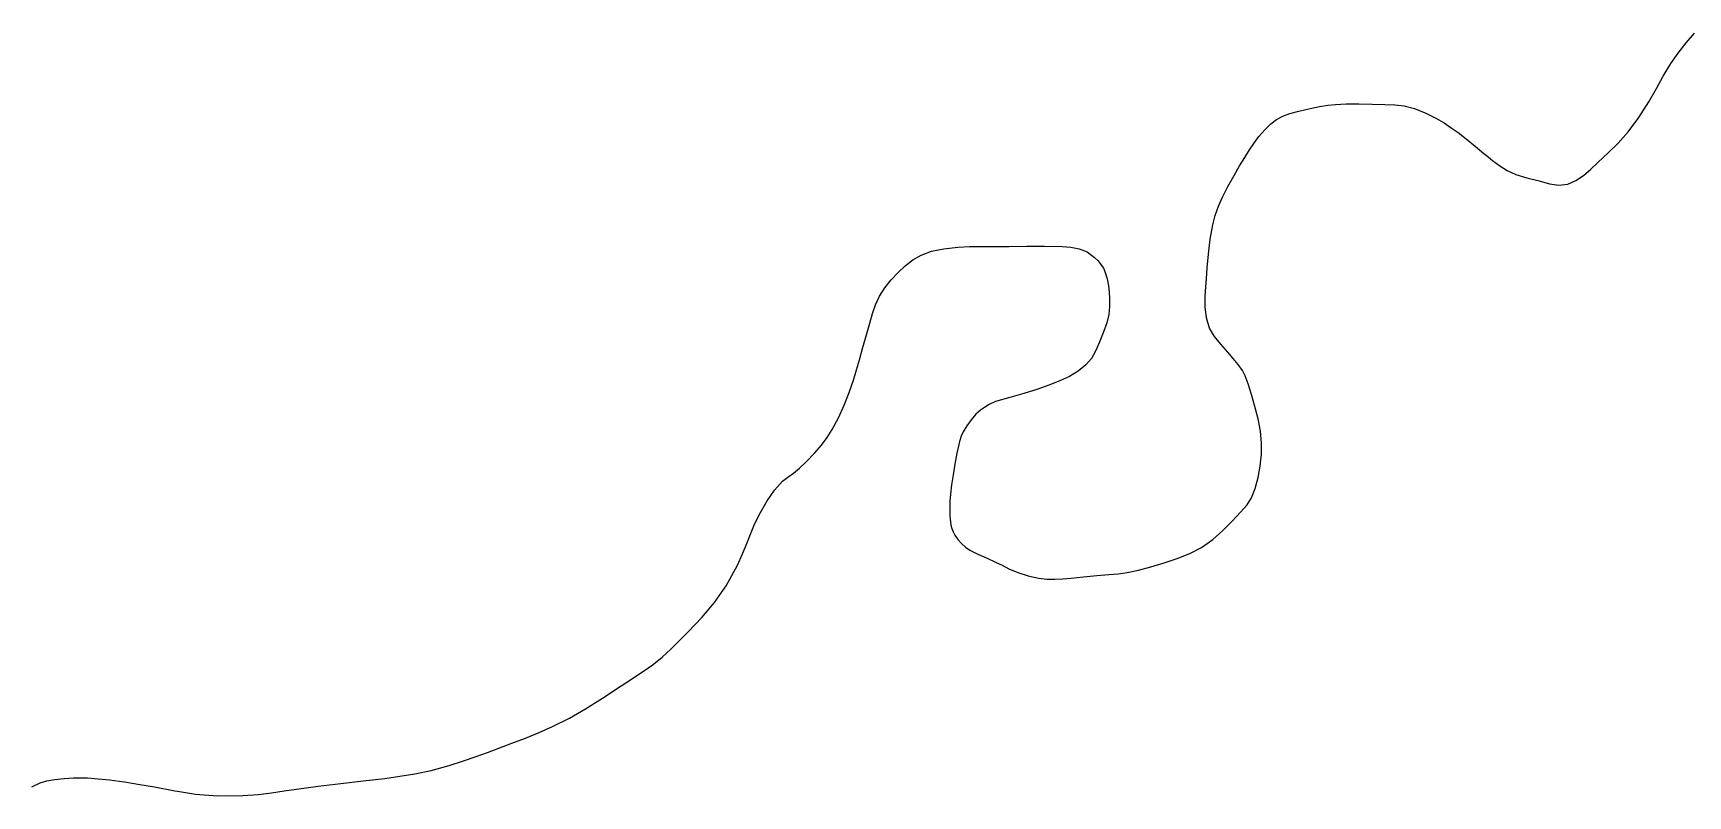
# Model space of a CAD drawing. Header units: inches. Extents: x 11258954 to 11313122, y 3645444 to 3695200.
# Drawn here: x 11272497 to 11273111, y 3690893 to 3691176 of the extents above; entities that cross this region are included whole.
import ezdxf

# ---------------------------------------------------------------- set-up
doc = ezdxf.new("R2010")
doc.units = ezdxf.units.IN
doc.header["$MEASUREMENT"] = 0
for name, color, linetype in [('SchoolBoardDistrict', 253, 'Continuous'), ('SchoolZone_Elementary', 251, 'Continuous'), ('SchoolZone_High', 63, 'Continuous'), ('SchoolZone_Middle', 154, 'Continuous')]:
    doc.layers.add(name, color=color, linetype=linetype)

msp = doc.modelspace()

# ---------------------------------------------------------------- linework, layer by layer
at = {"layer": 'SchoolBoardDistrict'}
msp.add_lwpolyline([(11272496.6875, 3690896.4375), (11272499.719, 3690898), (11272502.1875, 3690898.6875), (11272505.0625, 3690899.25), (11272508.6565, 3690899.625), (11272512.094, 3690899.8125), (11272514.844, 3690899.875), (11272517.3125, 3690899.8125), (11272519.844, 3690899.625), (11272525.4065, 3690899.0625), (11272531.0625, 3690898.3125), (11272536.719, 3690897.375), (11272542.1875, 3690896.4375), (11272549.75, 3690895), (11272550.699, 3690894.851), (11272557.3125, 3690893.8125), (11272565.5, 3690893.125), (11272574.9065, 3690893.25), (11272580.6565, 3690893.6875), (11272585.625, 3690894.3125), (11272590.219, 3690894.9375), (11272594.844, 3690895.625), (11272602.9065, 3690896.6875), (11272611.2815, 3690897.6875), (11272619.594, 3690898.6875), (11272627.5625, 3690899.625), (11272633.1565, 3690900.375), (11272638.75, 3690901.25), (11272644.75, 3690902.5625), (11272651.5, 3690904.4375), (11272656.844, 3690906.125), (11272661.5, 3690907.75), (11272665.75, 3690909.25), (11272669.875, 3690910.8125), (11272674.6875, 3690912.625), (11272679.7815, 3690914.5625), (11272684.875, 3690916.625), (11272689.8125, 3690918.8125), (11272696.094, 3690921.9375), (11272702.094, 3690925.4375), (11272708.344, 3690929.375), (11272715.344, 3690933.9375), (11272718.7815, 3690936.1875), (11272721.875, 3690938.1875), (11272724.6875, 3690940.0625), (11272727.3125, 3690941.9375), (11272730.5, 3690944.5625), (11272733.719, 3690947.5), (11272736.969, 3690950.6875), (11272740.094, 3690953.875), (11272745.219, 3690959.25), (11272749.9375, 3690964.75), (11272754.2815, 3690971), (11272758.4375, 3690978.625), (11272760.344, 3690982.875), (11272761.875, 3690986.625), (11272763.2815, 3690990.1875), (11272764.8125, 3690993.8125), (11272766.9375, 3690998.1875), (11272769.4065, 3691002.5), (11272772.1565, 3691006.5), (11272775.1875, 3691009.75), (11272777.125, 3691011.3125), (11272779.219, 3691012.8125), (11272781.469, 3691014.625), (11272783.969, 3691016.9375), (11272787.125, 3691020.3125), (11272789.625, 3691023.1875), (11272791.6875, 3691025.9375), (11272793.5625, 3691028.9375), (11272795.9065, 3691033.3125), (11272798.0315, 3691038), (11272799.9375, 3691042.6875), (11272801.5315, 3691047.25), (11272802.6565, 3691051), (11272803.6565, 3691054.8125), (11272804.8125, 3691059), (11272806.3125, 3691064), (11272807.5625, 3691068.3125), (11272808.5315, 3691071.9375), (11272809.625, 3691075.1875), (11272811.125, 3691078.375), (11272813.125, 3691081.4375), (11272815.469, 3691084.375), (11272818.0315, 3691087.125), (11272820.6875, 3691089.5625), (11272823.5315, 3691091.8125), (11272826.6565, 3691093.5625), (11272830.4065, 3691095), (11272835.0625, 3691095.9375), (11272840.25, 3691096.5625), (11272844.5315, 3691096.8125), (11272848.4375, 3691096.8125), (11272852.594, 3691096.75), (11272859.219, 3691096.75), (11272865.8125, 3691096.875), (11272872.375, 3691096.875), (11272878.9375, 3691096.75), (11272882.094, 3691096.5), (11272885.1565, 3691095.9375), (11272888.125, 3691094.8125), (11272890.9065, 3691092.75), (11272892.219, 3691091.4375), (11272893.3125, 3691090.125), (11272894.1875, 3691088.75), (11272894.9065, 3691087.1875), (11272895.6565, 3691084.75), (11272896.125, 3691082.25), (11272896.375, 3691079.875), (11272896.378, 3691079.82), (11272896.497, 3691077.6175), (11272896.5, 3691077.5625), (11272896.5, 3691077.5075), (11272896.5, 3691074.6175), (11272896.5, 3691074.5625), (11272896.1875, 3691071.625), (11272895.4375, 3691068.4375), (11272894.094, 3691064.8125), (11272892.594, 3691061.125), (11272891.3125, 3691058), (11272889.844, 3691055.3125), (11272887.719, 3691052.875), (11272884.7815, 3691050.5625), (11272881.6565, 3691048.625), (11272878.344, 3691047.0625), (11272874.969, 3691045.6875), (11272869.875, 3691043.875), (11272864.6875, 3691042.25), (11272859.469, 3691040.75), (11272854.219, 3691039.3125), (11272851.875, 3691038.1875), (11272850.094, 3691037.0625), (11272848.625, 3691036.0625), (11272846.9375, 3691034.625), (11272845.1875, 3691032.5), (11272843.5315, 3691030.25), (11272842.219, 3691028.125), (11272841.4375, 3691026.4375), (11272840.8125, 3691024.4375), (11272840.2815, 3691022.3125), (11272839.844, 3691020.125), (11272839.094, 3691016.0625), (11272838.4375, 3691012.125), (11272837.875, 3691008.4375), (11272837.4375, 3691004.9375), (11272837.433, 3691004.883), (11272837.2545, 3691002.5545), (11272837.25, 3691002.5), (11272837.249, 3691002.445), (11272837.1885, 3690999.805), (11272837.1875, 3690999.75), (11272837.1885, 3690999.695), (11272837.249, 3690997.055), (11272837.25, 3690997), (11272837.2545, 3690996.945), (11272837.433, 3690994.6175), (11272837.4375, 3690994.5625), (11272837.625, 3690993.4375), (11272837.969, 3690992.25), (11272838.4375, 3690991), (11272839.0315, 3690989.8125), (11272840.1875, 3690988.125), (11272841.5315, 3690986.625), (11272843.0315, 3690985.3125), (11272844.625, 3690984.25), (11272847.6565, 3690982.6875), (11272851.0315, 3690981.1875), (11272854.1875, 3690979.8125), (11272856.594, 3690978.625), (11272859.125, 3690977.3125), (11272862.469, 3690975.9375), (11272866.2815, 3690974.75), (11272870.1565, 3690973.875), (11272873.25, 3690973.5), (11272876.219, 3690973.5), (11272879.1565, 3690973.625), (11272882.125, 3690973.875), (11272886.844, 3690974.3125), (11272891.719, 3690974.8125), (11272896.1875, 3690975.1875), (11272899.6875, 3690975.4375), (11272903, 3690975.875), (11272907.1875, 3690976.8125), (11272911.7815, 3690978.0625), (11272916.4375, 3690979.4375), (11272921.5315, 3690981.125), (11272926.219, 3690983), (11272930.594, 3690985.25), (11272934.8125, 3690988.1875), (11272938.5, 3690991.4375), (11272942, 3690994.9375), (11272945.094, 3690998.25), (11272947.5625, 3691001), (11272949.1875, 3691003.5625), (11272950.5625, 3691007.125), (11272951.625, 3691011.1875), (11272952.375, 3691015.3125), (11272952.844, 3691019.8125), (11272952.8445, 3691019.8675), (11272952.875, 3691023.945), (11272952.875, 3691024), (11272952.4375, 3691028.3125), (11272951.5625, 3691032.875), (11272950.4065, 3691037.5), (11272949.1565, 3691041.875), (11272947.9065, 3691045.8125), (11272946.7815, 3691048.875), (11272945.7815, 3691050.75), (11272944.25, 3691053), (11272942.4065, 3691055.3125), (11272940.4065, 3691057.625), (11272937.75, 3691060.5625), (11272935.4375, 3691063.4375), (11272933.594, 3691066.5625), (11272932.4065, 3691070.375), (11272931.969, 3691074.4375), (11272931.969, 3691074.4925), (11272931.969, 3691078.32), (11272931.969, 3691078.375), (11272931.9725, 3691078.43), (11272932.1845, 3691081.8825), (11272932.1875, 3691081.9375), (11272932.192, 3691081.992), (11272932.402, 3691084.6955), (11272932.4065, 3691084.75), (11272932.4095, 3691084.805), (11272932.653, 3691088.7575), (11272932.6565, 3691088.8125), (11272933.1565, 3691093.9375), (11272933.875, 3691099.5), (11272934.8125, 3691104.75), (11272935.719, 3691108.3125), (11272936.844, 3691111.6875), (11272938.375, 3691115.125), (11272940.4065, 3691119.0625), (11272942.6565, 3691123.125), (11272944.719, 3691126.625), (11272946.625, 3691129.75), (11272948.375, 3691132.625), (11272949.969, 3691135), (11272951.9065, 3691137.5625), (11272954.094, 3691140.0625), (11272956.344, 3691142.25), (11272958.4375, 3691143.875), (11272960.719, 3691145.125), (11272963.4065, 3691146.125), (11272966.719, 3691147), (11272970.875, 3691147.9375), (11272974.4065, 3691148.625), (11272977.5, 3691149.125), (11272980.2815, 3691149.4375), (11272984.3125, 3691149.6875), (11272989, 3691149.6875), (11272993.9065, 3691149.5625), (11272998.6565, 3691149.4375), (11273002.3125, 3691149.3125), (11273005.844, 3691148.875), (11273009.5625, 3691147.9375), (11273013.8125, 3691146.1875), (11273017.5315, 3691144.3125), (11273020.625, 3691142.5625), (11273023.2815, 3691140.8125), (11273025.7815, 3691139.0625), (11273028.844, 3691136.6875), (11273032.094, 3691134), (11273035.375, 3691131.3125), (11273036.1855, 3691130.6525), (11273036.219, 3691130.625), (11273038.5625, 3691128.6875), (11273041.219, 3691126.6875), (11273044, 3691124.9375), (11273047.25, 3691123.4375), (11273051.3125, 3691122.25), (11273055.8125, 3691121.0625), (11273059.6565, 3691120), (11273063.1565, 3691119.5), (11273066.469, 3691119.875), (11273069.4375, 3691121.1875), (11273072.3125, 3691123.125), (11273075.0625, 3691125.5), (11273077.6565, 3691127.875), (11273081.5315, 3691131.5), (11273085.1875, 3691135.0625), (11273088.844, 3691139.25), (11273092.8125, 3691144.625), (11273096.5315, 3691150.375), (11273099.375, 3691155.3125), (11273101.9065, 3691159.875), (11273104.7815, 3691164.5625), (11273107.5, 3691168.5), (11273110.469, 3691172.3125), (11273113.5625, 3691175.875)], dxfattribs=at)
at = {"layer": 'SchoolZone_Elementary'}
msp.add_polyline3d([(11272496.6875, 3690896.4375, 0), (11272499.719, 3690898, 0), (11272502.1875, 3690898.6875, 0), (11272505.0625, 3690899.25, 0), (11272508.6565, 3690899.625, 0), (11272512.094, 3690899.8125, 0), (11272514.844, 3690899.875, 0), (11272517.3125, 3690899.8125, 0), (11272519.844, 3690899.625, 0), (11272525.4065, 3690899.0625, 0), (11272531.0625, 3690898.3125, 0), (11272536.719, 3690897.375, 0), (11272542.1875, 3690896.4375, 0), (11272549.75, 3690895, 0), (11272550.699, 3690894.851, 0), (11272557.3125, 3690893.8125, 0), (11272565.5, 3690893.125, 0), (11272574.9065, 3690893.25, 0), (11272580.6565, 3690893.6875, 0), (11272585.625, 3690894.3125, 0), (11272590.219, 3690894.9375, 0), (11272594.844, 3690895.625, 0), (11272602.9065, 3690896.6875, 0), (11272611.2815, 3690897.6875, 0), (11272619.594, 3690898.6875, 0), (11272627.5625, 3690899.625, 0), (11272633.1565, 3690900.375, 0), (11272638.75, 3690901.25, 0), (11272644.75, 3690902.5625, 0), (11272651.5, 3690904.4375, 0), (11272656.844, 3690906.125, 0), (11272661.5, 3690907.75, 0), (11272665.75, 3690909.25, 0), (11272669.875, 3690910.8125, 0), (11272674.6875, 3690912.625, 0), (11272679.7815, 3690914.5625, 0), (11272684.875, 3690916.625, 0), (11272689.8125, 3690918.8125, 0), (11272696.094, 3690921.9375, 0), (11272702.094, 3690925.4375, 0), (11272708.344, 3690929.375, 0), (11272715.344, 3690933.9375, 0), (11272718.7815, 3690936.1875, 0), (11272721.875, 3690938.1875, 0), (11272724.6875, 3690940.0625, 0), (11272727.3125, 3690941.9375, 0), (11272730.5, 3690944.5625, 0), (11272733.719, 3690947.5, 0), (11272736.969, 3690950.6875, 0), (11272740.094, 3690953.875, 0), (11272745.219, 3690959.25, 0), (11272749.9375, 3690964.75, 0), (11272754.2815, 3690971, 0), (11272758.4375, 3690978.625, 0), (11272760.344, 3690982.875, 0), (11272761.875, 3690986.625, 0), (11272763.2815, 3690990.1875, 0), (11272764.8125, 3690993.8125, 0), (11272766.9375, 3690998.1875, 0), (11272769.4065, 3691002.5, 0), (11272772.1565, 3691006.5, 0), (11272775.1875, 3691009.75, 0), (11272777.125, 3691011.3125, 0), (11272779.219, 3691012.8125, 0), (11272781.469, 3691014.625, 0), (11272783.969, 3691016.9375, 0), (11272787.125, 3691020.3125, 0), (11272789.625, 3691023.1875, 0), (11272791.6875, 3691025.9375, 0), (11272793.5625, 3691028.9375, 0), (11272795.9065, 3691033.3125, 0), (11272798.0315, 3691038, 0), (11272799.9375, 3691042.6875, 0), (11272801.5315, 3691047.25, 0), (11272802.6565, 3691051, 0), (11272803.6565, 3691054.8125, 0), (11272804.8125, 3691059, 0), (11272806.3125, 3691064, 0), (11272807.5625, 3691068.3125, 0), (11272808.5315, 3691071.9375, 0), (11272809.625, 3691075.1875, 0), (11272811.125, 3691078.375, 0), (11272813.125, 3691081.4375, 0), (11272815.469, 3691084.375, 0), (11272818.0315, 3691087.125, 0), (11272820.6875, 3691089.5625, 0), (11272823.5315, 3691091.8125, 0), (11272826.6565, 3691093.5625, 0), (11272830.4065, 3691095, 0), (11272835.0625, 3691095.9375, 0), (11272840.25, 3691096.5625, 0), (11272844.5315, 3691096.8125, 0), (11272848.4375, 3691096.8125, 0), (11272852.594, 3691096.75, 0), (11272859.219, 3691096.75, 0), (11272865.8125, 3691096.875, 0), (11272872.375, 3691096.875, 0), (11272878.9375, 3691096.75, 0), (11272882.094, 3691096.5, 0), (11272885.1565, 3691095.9375, 0), (11272888.125, 3691094.8125, 0), (11272890.9065, 3691092.75, 0), (11272892.219, 3691091.4375, 0), (11272893.3125, 3691090.125, 0), (11272894.1875, 3691088.75, 0), (11272894.9065, 3691087.1875, 0), (11272895.6565, 3691084.75, 0), (11272896.125, 3691082.25, 0), (11272896.375, 3691079.875, 0), (11272896.5, 3691077.5625, 0), (11272896.5, 3691074.5625, 0), (11272896.1875, 3691071.625, 0), (11272895.4375, 3691068.4375, 0), (11272894.094, 3691064.8125, 0), (11272892.594, 3691061.125, 0), (11272891.3125, 3691058, 0), (11272889.844, 3691055.3125, 0), (11272887.719, 3691052.875, 0), (11272884.7815, 3691050.5625, 0), (11272881.6565, 3691048.625, 0), (11272878.344, 3691047.0625, 0), (11272874.969, 3691045.6875, 0), (11272869.875, 3691043.875, 0), (11272864.6875, 3691042.25, 0), (11272859.469, 3691040.75, 0), (11272854.219, 3691039.3125, 0), (11272851.875, 3691038.1875, 0), (11272850.094, 3691037.0625, 0), (11272848.625, 3691036.0625, 0), (11272846.9375, 3691034.625, 0), (11272845.1875, 3691032.5, 0), (11272843.5315, 3691030.25, 0), (11272842.219, 3691028.125, 0), (11272841.4375, 3691026.4375, 0), (11272840.8125, 3691024.4375, 0), (11272840.2815, 3691022.3125, 0), (11272839.844, 3691020.125, 0), (11272839.094, 3691016.0625, 0), (11272838.4375, 3691012.125, 0), (11272837.875, 3691008.4375, 0), (11272837.4375, 3691004.9375, 0), (11272837.25, 3691002.5, 0), (11272837.1875, 3690999.75, 0), (11272837.25, 3690997, 0), (11272837.4375, 3690994.5625, 0), (11272837.625, 3690993.4375, 0), (11272837.969, 3690992.25, 0), (11272838.4375, 3690991, 0), (11272839.0315, 3690989.8125, 0), (11272840.1875, 3690988.125, 0), (11272841.5315, 3690986.625, 0), (11272843.0315, 3690985.3125, 0), (11272844.625, 3690984.25, 0), (11272847.6565, 3690982.6875, 0), (11272851.0315, 3690981.1875, 0), (11272854.1875, 3690979.8125, 0), (11272856.594, 3690978.625, 0), (11272859.125, 3690977.3125, 0), (11272862.469, 3690975.9375, 0), (11272866.2815, 3690974.75, 0), (11272870.1565, 3690973.875, 0), (11272873.25, 3690973.5, 0), (11272876.219, 3690973.5, 0), (11272879.1565, 3690973.625, 0), (11272882.125, 3690973.875, 0), (11272886.844, 3690974.3125, 0), (11272891.719, 3690974.8125, 0), (11272896.1875, 3690975.1875, 0), (11272899.6875, 3690975.4375, 0), (11272903, 3690975.875, 0), (11272907.1875, 3690976.8125, 0), (11272911.7815, 3690978.0625, 0), (11272916.4375, 3690979.4375, 0), (11272921.5315, 3690981.125, 0), (11272926.219, 3690983, 0), (11272930.594, 3690985.25, 0), (11272934.8125, 3690988.1875, 0), (11272938.5, 3690991.4375, 0), (11272942, 3690994.9375, 0), (11272945.094, 3690998.25, 0), (11272947.5625, 3691001, 0), (11272949.1875, 3691003.5625, 0), (11272950.5625, 3691007.125, 0), (11272951.625, 3691011.1875, 0), (11272952.375, 3691015.3125, 0), (11272952.844, 3691019.8125, 0), (11272952.875, 3691024, 0), (11272952.4375, 3691028.3125, 0), (11272951.5625, 3691032.875, 0), (11272950.4065, 3691037.5, 0), (11272949.1565, 3691041.875, 0), (11272947.9065, 3691045.8125, 0), (11272946.7815, 3691048.875, 0), (11272945.7815, 3691050.75, 0), (11272944.25, 3691053, 0), (11272942.4065, 3691055.3125, 0), (11272940.4065, 3691057.625, 0), (11272937.75, 3691060.5625, 0), (11272935.4375, 3691063.4375, 0), (11272933.594, 3691066.5625, 0), (11272932.4065, 3691070.375, 0), (11272931.969, 3691074.4375, 0), (11272931.969, 3691078.375, 0), (11272932.1875, 3691081.9375, 0), (11272932.4065, 3691084.75, 0), (11272932.6565, 3691088.8125, 0), (11272933.1565, 3691093.9375, 0), (11272933.875, 3691099.5, 0), (11272934.8125, 3691104.75, 0), (11272935.719, 3691108.3125, 0), (11272936.844, 3691111.6875, 0), (11272938.375, 3691115.125, 0), (11272940.4065, 3691119.0625, 0), (11272942.6565, 3691123.125, 0), (11272944.719, 3691126.625, 0), (11272946.625, 3691129.75, 0), (11272948.375, 3691132.625, 0), (11272949.969, 3691135, 0), (11272951.9065, 3691137.5625, 0), (11272954.094, 3691140.0625, 0), (11272956.344, 3691142.25, 0), (11272958.4375, 3691143.875, 0), (11272960.719, 3691145.125, 0), (11272963.4065, 3691146.125, 0), (11272966.719, 3691147, 0), (11272970.875, 3691147.9375, 0), (11272974.4065, 3691148.625, 0), (11272977.5, 3691149.125, 0), (11272980.2815, 3691149.4375, 0), (11272984.3125, 3691149.6875, 0), (11272989, 3691149.6875, 0), (11272993.9065, 3691149.5625, 0), (11272998.6565, 3691149.4375, 0), (11273002.3125, 3691149.3125, 0), (11273005.844, 3691148.875, 0), (11273009.5625, 3691147.9375, 0), (11273013.8125, 3691146.1875, 0), (11273017.5315, 3691144.3125, 0), (11273020.625, 3691142.5625, 0), (11273023.2815, 3691140.8125, 0), (11273025.7815, 3691139.0625, 0), (11273028.844, 3691136.6875, 0), (11273032.094, 3691134, 0), (11273035.375, 3691131.3125, 0), (11273036.219, 3691130.625, 0), (11273038.5625, 3691128.6875, 0), (11273041.219, 3691126.6875, 0), (11273044, 3691124.9375, 0), (11273047.25, 3691123.4375, 0), (11273051.3125, 3691122.25, 0), (11273055.8125, 3691121.0625, 0), (11273059.6565, 3691120, 0), (11273063.1565, 3691119.5, 0), (11273066.469, 3691119.875, 0), (11273069.4375, 3691121.1875, 0), (11273072.3125, 3691123.125, 0), (11273075.0625, 3691125.5, 0), (11273077.6565, 3691127.875, 0), (11273081.5315, 3691131.5, 0), (11273085.1875, 3691135.0625, 0), (11273088.844, 3691139.25, 0), (11273092.8125, 3691144.625, 0), (11273096.5315, 3691150.375, 0), (11273099.375, 3691155.3125, 0), (11273101.9065, 3691159.875, 0), (11273104.7815, 3691164.5625, 0), (11273107.5, 3691168.5, 0), (11273110.469, 3691172.3125, 0), (11273113.5625, 3691175.875, 0)], dxfattribs=at)
at = {"layer": 'SchoolZone_High'}
msp.add_polyline3d([(11272496.6875, 3690896.4375, 0), (11272499.719, 3690898, 0), (11272502.1875, 3690898.6875, 0), (11272505.0625, 3690899.25, 0), (11272508.6565, 3690899.625, 0), (11272512.094, 3690899.8125, 0), (11272514.844, 3690899.875, 0), (11272517.3125, 3690899.8125, 0), (11272519.844, 3690899.625, 0), (11272525.4065, 3690899.0625, 0), (11272531.0625, 3690898.3125, 0), (11272536.719, 3690897.375, 0), (11272542.1875, 3690896.4375, 0), (11272549.75, 3690895, 0), (11272550.699, 3690894.851, 0), (11272557.3125, 3690893.8125, 0), (11272565.5, 3690893.125, 0), (11272574.9065, 3690893.25, 0), (11272580.6565, 3690893.6875, 0), (11272585.625, 3690894.3125, 0), (11272590.219, 3690894.9375, 0), (11272594.844, 3690895.625, 0), (11272602.9065, 3690896.6875, 0), (11272611.2815, 3690897.6875, 0), (11272619.594, 3690898.6875, 0), (11272627.5625, 3690899.625, 0), (11272633.1565, 3690900.375, 0), (11272638.75, 3690901.25, 0), (11272644.75, 3690902.5625, 0), (11272651.5, 3690904.4375, 0), (11272656.844, 3690906.125, 0), (11272661.5, 3690907.75, 0), (11272665.75, 3690909.25, 0), (11272669.875, 3690910.8125, 0), (11272674.6875, 3690912.625, 0), (11272679.7815, 3690914.5625, 0), (11272684.875, 3690916.625, 0), (11272689.8125, 3690918.8125, 0), (11272696.094, 3690921.9375, 0), (11272702.094, 3690925.4375, 0), (11272708.344, 3690929.375, 0), (11272715.344, 3690933.9375, 0), (11272718.7815, 3690936.1875, 0), (11272721.875, 3690938.1875, 0), (11272724.6875, 3690940.0625, 0), (11272727.3125, 3690941.9375, 0), (11272730.5, 3690944.5625, 0), (11272733.719, 3690947.5, 0), (11272736.969, 3690950.6875, 0), (11272740.094, 3690953.875, 0), (11272745.219, 3690959.25, 0), (11272749.9375, 3690964.75, 0), (11272754.2815, 3690971, 0), (11272758.4375, 3690978.625, 0), (11272760.344, 3690982.875, 0), (11272761.875, 3690986.625, 0), (11272763.2815, 3690990.1875, 0), (11272764.8125, 3690993.8125, 0), (11272766.9375, 3690998.1875, 0), (11272769.4065, 3691002.5, 0), (11272772.1565, 3691006.5, 0), (11272775.1875, 3691009.75, 0), (11272777.125, 3691011.3125, 0), (11272779.219, 3691012.8125, 0), (11272781.469, 3691014.625, 0), (11272783.969, 3691016.9375, 0), (11272787.125, 3691020.3125, 0), (11272789.625, 3691023.1875, 0), (11272791.6875, 3691025.9375, 0), (11272793.5625, 3691028.9375, 0), (11272795.9065, 3691033.3125, 0), (11272798.0315, 3691038, 0), (11272799.9375, 3691042.6875, 0), (11272801.5315, 3691047.25, 0), (11272802.6565, 3691051, 0), (11272803.6565, 3691054.8125, 0), (11272804.8125, 3691059, 0), (11272806.3125, 3691064, 0), (11272807.5625, 3691068.3125, 0), (11272808.5315, 3691071.9375, 0), (11272809.625, 3691075.1875, 0), (11272811.125, 3691078.375, 0), (11272813.125, 3691081.4375, 0), (11272815.469, 3691084.375, 0), (11272818.0315, 3691087.125, 0), (11272820.6875, 3691089.5625, 0), (11272823.5315, 3691091.8125, 0), (11272826.6565, 3691093.5625, 0), (11272830.4065, 3691095, 0), (11272835.0625, 3691095.9375, 0), (11272840.25, 3691096.5625, 0), (11272844.5315, 3691096.8125, 0), (11272848.4375, 3691096.8125, 0), (11272852.594, 3691096.75, 0), (11272859.219, 3691096.75, 0), (11272865.8125, 3691096.875, 0), (11272872.375, 3691096.875, 0), (11272878.9375, 3691096.75, 0), (11272882.094, 3691096.5, 0), (11272885.1565, 3691095.9375, 0), (11272888.125, 3691094.8125, 0), (11272890.9065, 3691092.75, 0), (11272892.219, 3691091.4375, 0), (11272893.3125, 3691090.125, 0), (11272894.1875, 3691088.75, 0), (11272894.9065, 3691087.1875, 0), (11272895.6565, 3691084.75, 0), (11272896.125, 3691082.25, 0), (11272896.375, 3691079.875, 0), (11272896.5, 3691077.5625, 0), (11272896.5, 3691074.5625, 0), (11272896.1875, 3691071.625, 0), (11272895.4375, 3691068.4375, 0), (11272894.094, 3691064.8125, 0), (11272892.594, 3691061.125, 0), (11272891.3125, 3691058, 0), (11272889.844, 3691055.3125, 0), (11272887.719, 3691052.875, 0), (11272884.7815, 3691050.5625, 0), (11272881.6565, 3691048.625, 0), (11272878.344, 3691047.0625, 0), (11272874.969, 3691045.6875, 0), (11272869.875, 3691043.875, 0), (11272864.6875, 3691042.25, 0), (11272859.469, 3691040.75, 0), (11272854.219, 3691039.3125, 0), (11272851.875, 3691038.1875, 0), (11272850.094, 3691037.0625, 0), (11272848.625, 3691036.0625, 0), (11272846.9375, 3691034.625, 0), (11272845.1875, 3691032.5, 0), (11272843.5315, 3691030.25, 0), (11272842.219, 3691028.125, 0), (11272841.4375, 3691026.4375, 0), (11272840.8125, 3691024.4375, 0), (11272840.2815, 3691022.3125, 0), (11272839.844, 3691020.125, 0), (11272839.094, 3691016.0625, 0), (11272838.4375, 3691012.125, 0), (11272837.875, 3691008.4375, 0), (11272837.4375, 3691004.9375, 0), (11272837.25, 3691002.5, 0), (11272837.1875, 3690999.75, 0), (11272837.25, 3690997, 0), (11272837.4375, 3690994.5625, 0), (11272837.625, 3690993.4375, 0), (11272837.969, 3690992.25, 0), (11272838.4375, 3690991, 0), (11272839.0315, 3690989.8125, 0), (11272840.1875, 3690988.125, 0), (11272841.5315, 3690986.625, 0), (11272843.0315, 3690985.3125, 0), (11272844.625, 3690984.25, 0), (11272847.6565, 3690982.6875, 0), (11272851.0315, 3690981.1875, 0), (11272854.1875, 3690979.8125, 0), (11272856.594, 3690978.625, 0), (11272859.125, 3690977.3125, 0), (11272862.469, 3690975.9375, 0), (11272866.2815, 3690974.75, 0), (11272870.1565, 3690973.875, 0), (11272873.25, 3690973.5, 0), (11272876.219, 3690973.5, 0), (11272879.1565, 3690973.625, 0), (11272882.125, 3690973.875, 0), (11272886.844, 3690974.3125, 0), (11272891.719, 3690974.8125, 0), (11272896.1875, 3690975.1875, 0), (11272899.6875, 3690975.4375, 0), (11272903, 3690975.875, 0), (11272907.1875, 3690976.8125, 0), (11272911.7815, 3690978.0625, 0), (11272916.4375, 3690979.4375, 0), (11272921.5315, 3690981.125, 0), (11272926.219, 3690983, 0), (11272930.594, 3690985.25, 0), (11272934.8125, 3690988.1875, 0), (11272938.5, 3690991.4375, 0), (11272942, 3690994.9375, 0), (11272945.094, 3690998.25, 0), (11272947.5625, 3691001, 0), (11272949.1875, 3691003.5625, 0), (11272950.5625, 3691007.125, 0), (11272951.625, 3691011.1875, 0), (11272952.375, 3691015.3125, 0), (11272952.844, 3691019.8125, 0), (11272952.875, 3691024, 0), (11272952.4375, 3691028.3125, 0), (11272951.5625, 3691032.875, 0), (11272950.4065, 3691037.5, 0), (11272949.1565, 3691041.875, 0), (11272947.9065, 3691045.8125, 0), (11272946.7815, 3691048.875, 0), (11272945.7815, 3691050.75, 0), (11272944.25, 3691053, 0), (11272942.4065, 3691055.3125, 0), (11272940.4065, 3691057.625, 0), (11272937.75, 3691060.5625, 0), (11272935.4375, 3691063.4375, 0), (11272933.594, 3691066.5625, 0), (11272932.4065, 3691070.375, 0), (11272931.969, 3691074.4375, 0), (11272931.969, 3691078.375, 0), (11272932.1875, 3691081.9375, 0), (11272932.4065, 3691084.75, 0), (11272932.6565, 3691088.8125, 0), (11272933.1565, 3691093.9375, 0), (11272933.875, 3691099.5, 0), (11272934.8125, 3691104.75, 0), (11272935.719, 3691108.3125, 0), (11272936.844, 3691111.6875, 0), (11272938.375, 3691115.125, 0), (11272940.4065, 3691119.0625, 0), (11272942.6565, 3691123.125, 0), (11272944.719, 3691126.625, 0), (11272946.625, 3691129.75, 0), (11272948.375, 3691132.625, 0), (11272949.969, 3691135, 0), (11272951.9065, 3691137.5625, 0), (11272954.094, 3691140.0625, 0), (11272956.344, 3691142.25, 0), (11272958.4375, 3691143.875, 0), (11272960.719, 3691145.125, 0), (11272963.4065, 3691146.125, 0), (11272966.719, 3691147, 0), (11272970.875, 3691147.9375, 0), (11272974.4065, 3691148.625, 0), (11272977.5, 3691149.125, 0), (11272980.2815, 3691149.4375, 0), (11272984.3125, 3691149.6875, 0), (11272989, 3691149.6875, 0), (11272993.9065, 3691149.5625, 0), (11272998.6565, 3691149.4375, 0), (11273002.3125, 3691149.3125, 0), (11273005.844, 3691148.875, 0), (11273009.5625, 3691147.9375, 0), (11273013.8125, 3691146.1875, 0), (11273017.5315, 3691144.3125, 0), (11273020.625, 3691142.5625, 0), (11273023.2815, 3691140.8125, 0), (11273025.7815, 3691139.0625, 0), (11273028.844, 3691136.6875, 0), (11273032.094, 3691134, 0), (11273035.375, 3691131.3125, 0), (11273036.219, 3691130.625, 0), (11273038.5625, 3691128.6875, 0), (11273041.219, 3691126.6875, 0), (11273044, 3691124.9375, 0), (11273047.25, 3691123.4375, 0), (11273051.3125, 3691122.25, 0), (11273055.8125, 3691121.0625, 0), (11273059.6565, 3691120, 0), (11273063.1565, 3691119.5, 0), (11273066.469, 3691119.875, 0), (11273069.4375, 3691121.1875, 0), (11273072.3125, 3691123.125, 0), (11273075.0625, 3691125.5, 0), (11273077.6565, 3691127.875, 0), (11273081.5315, 3691131.5, 0), (11273085.1875, 3691135.0625, 0), (11273088.844, 3691139.25, 0), (11273092.8125, 3691144.625, 0), (11273096.5315, 3691150.375, 0), (11273099.375, 3691155.3125, 0), (11273101.9065, 3691159.875, 0), (11273104.7815, 3691164.5625, 0), (11273107.5, 3691168.5, 0), (11273110.469, 3691172.3125, 0), (11273113.5625, 3691175.875, 0)], dxfattribs=at)
at = {"layer": 'SchoolZone_Middle'}
msp.add_polyline3d([(11272496.6875, 3690896.4375, 0), (11272499.719, 3690898, 0), (11272502.1875, 3690898.6875, 0), (11272505.0625, 3690899.25, 0), (11272508.6565, 3690899.625, 0), (11272512.094, 3690899.8125, 0), (11272514.844, 3690899.875, 0), (11272517.3125, 3690899.8125, 0), (11272519.844, 3690899.625, 0), (11272525.4065, 3690899.0625, 0), (11272531.0625, 3690898.3125, 0), (11272536.719, 3690897.375, 0), (11272542.1875, 3690896.4375, 0), (11272549.75, 3690895, 0), (11272550.699, 3690894.851, 0), (11272557.3125, 3690893.8125, 0), (11272565.5, 3690893.125, 0), (11272574.9065, 3690893.25, 0), (11272580.6565, 3690893.6875, 0), (11272585.625, 3690894.3125, 0), (11272590.219, 3690894.9375, 0), (11272594.844, 3690895.625, 0), (11272602.9065, 3690896.6875, 0), (11272611.2815, 3690897.6875, 0), (11272619.594, 3690898.6875, 0), (11272627.5625, 3690899.625, 0), (11272633.1565, 3690900.375, 0), (11272638.75, 3690901.25, 0), (11272644.75, 3690902.5625, 0), (11272651.5, 3690904.4375, 0), (11272656.844, 3690906.125, 0), (11272661.5, 3690907.75, 0), (11272665.75, 3690909.25, 0), (11272669.875, 3690910.8125, 0), (11272674.6875, 3690912.625, 0), (11272679.7815, 3690914.5625, 0), (11272684.875, 3690916.625, 0), (11272689.8125, 3690918.8125, 0), (11272696.094, 3690921.9375, 0), (11272702.094, 3690925.4375, 0), (11272708.344, 3690929.375, 0), (11272715.344, 3690933.9375, 0), (11272718.7815, 3690936.1875, 0), (11272721.875, 3690938.1875, 0), (11272724.6875, 3690940.0625, 0), (11272727.3125, 3690941.9375, 0), (11272730.5, 3690944.5625, 0), (11272733.719, 3690947.5, 0), (11272736.969, 3690950.6875, 0), (11272740.094, 3690953.875, 0), (11272745.219, 3690959.25, 0), (11272749.9375, 3690964.75, 0), (11272754.2815, 3690971, 0), (11272758.4375, 3690978.625, 0), (11272760.344, 3690982.875, 0), (11272761.875, 3690986.625, 0), (11272763.2815, 3690990.1875, 0), (11272764.8125, 3690993.8125, 0), (11272766.9375, 3690998.1875, 0), (11272769.4065, 3691002.5, 0), (11272772.1565, 3691006.5, 0), (11272775.1875, 3691009.75, 0), (11272777.125, 3691011.3125, 0), (11272779.219, 3691012.8125, 0), (11272781.469, 3691014.625, 0), (11272783.969, 3691016.9375, 0), (11272787.125, 3691020.3125, 0), (11272789.625, 3691023.1875, 0), (11272791.6875, 3691025.9375, 0), (11272793.5625, 3691028.9375, 0), (11272795.9065, 3691033.3125, 0), (11272798.0315, 3691038, 0), (11272799.9375, 3691042.6875, 0), (11272801.5315, 3691047.25, 0), (11272802.6565, 3691051, 0), (11272803.6565, 3691054.8125, 0), (11272804.8125, 3691059, 0), (11272806.3125, 3691064, 0), (11272807.5625, 3691068.3125, 0), (11272808.5315, 3691071.9375, 0), (11272809.625, 3691075.1875, 0), (11272811.125, 3691078.375, 0), (11272813.125, 3691081.4375, 0), (11272815.469, 3691084.375, 0), (11272818.0315, 3691087.125, 0), (11272820.6875, 3691089.5625, 0), (11272823.5315, 3691091.8125, 0), (11272826.6565, 3691093.5625, 0), (11272830.4065, 3691095, 0), (11272835.0625, 3691095.9375, 0), (11272840.25, 3691096.5625, 0), (11272844.5315, 3691096.8125, 0), (11272848.4375, 3691096.8125, 0), (11272852.594, 3691096.75, 0), (11272859.219, 3691096.75, 0), (11272865.8125, 3691096.875, 0), (11272872.375, 3691096.875, 0), (11272878.9375, 3691096.75, 0), (11272882.094, 3691096.5, 0), (11272885.1565, 3691095.9375, 0), (11272888.125, 3691094.8125, 0), (11272890.9065, 3691092.75, 0), (11272892.219, 3691091.4375, 0), (11272893.3125, 3691090.125, 0), (11272894.1875, 3691088.75, 0), (11272894.9065, 3691087.1875, 0), (11272895.6565, 3691084.75, 0), (11272896.125, 3691082.25, 0), (11272896.375, 3691079.875, 0), (11272896.5, 3691077.5625, 0), (11272896.5, 3691074.5625, 0), (11272896.1875, 3691071.625, 0), (11272895.4375, 3691068.4375, 0), (11272894.094, 3691064.8125, 0), (11272892.594, 3691061.125, 0), (11272891.3125, 3691058, 0), (11272889.844, 3691055.3125, 0), (11272887.719, 3691052.875, 0), (11272884.7815, 3691050.5625, 0), (11272881.6565, 3691048.625, 0), (11272878.344, 3691047.0625, 0), (11272874.969, 3691045.6875, 0), (11272869.875, 3691043.875, 0), (11272864.6875, 3691042.25, 0), (11272859.469, 3691040.75, 0), (11272854.219, 3691039.3125, 0), (11272851.875, 3691038.1875, 0), (11272850.094, 3691037.0625, 0), (11272848.625, 3691036.0625, 0), (11272846.9375, 3691034.625, 0), (11272845.1875, 3691032.5, 0), (11272843.5315, 3691030.25, 0), (11272842.219, 3691028.125, 0), (11272841.4375, 3691026.4375, 0), (11272840.8125, 3691024.4375, 0), (11272840.2815, 3691022.3125, 0), (11272839.844, 3691020.125, 0), (11272839.094, 3691016.0625, 0), (11272838.4375, 3691012.125, 0), (11272837.875, 3691008.4375, 0), (11272837.4375, 3691004.9375, 0), (11272837.25, 3691002.5, 0), (11272837.1875, 3690999.75, 0), (11272837.25, 3690997, 0), (11272837.4375, 3690994.5625, 0), (11272837.625, 3690993.4375, 0), (11272837.969, 3690992.25, 0), (11272838.4375, 3690991, 0), (11272839.0315, 3690989.8125, 0), (11272840.1875, 3690988.125, 0), (11272841.5315, 3690986.625, 0), (11272843.0315, 3690985.3125, 0), (11272844.625, 3690984.25, 0), (11272847.6565, 3690982.6875, 0), (11272851.0315, 3690981.1875, 0), (11272854.1875, 3690979.8125, 0), (11272856.594, 3690978.625, 0), (11272859.125, 3690977.3125, 0), (11272862.469, 3690975.9375, 0), (11272866.2815, 3690974.75, 0), (11272870.1565, 3690973.875, 0), (11272873.25, 3690973.5, 0), (11272876.219, 3690973.5, 0), (11272879.1565, 3690973.625, 0), (11272882.125, 3690973.875, 0), (11272886.844, 3690974.3125, 0), (11272891.719, 3690974.8125, 0), (11272896.1875, 3690975.1875, 0), (11272899.6875, 3690975.4375, 0), (11272903, 3690975.875, 0), (11272907.1875, 3690976.8125, 0), (11272911.7815, 3690978.0625, 0), (11272916.4375, 3690979.4375, 0), (11272921.5315, 3690981.125, 0), (11272926.219, 3690983, 0), (11272930.594, 3690985.25, 0), (11272934.8125, 3690988.1875, 0), (11272938.5, 3690991.4375, 0), (11272942, 3690994.9375, 0), (11272945.094, 3690998.25, 0), (11272947.5625, 3691001, 0), (11272949.1875, 3691003.5625, 0), (11272950.5625, 3691007.125, 0), (11272951.625, 3691011.1875, 0), (11272952.375, 3691015.3125, 0), (11272952.844, 3691019.8125, 0), (11272952.875, 3691024, 0), (11272952.4375, 3691028.3125, 0), (11272951.5625, 3691032.875, 0), (11272950.4065, 3691037.5, 0), (11272949.1565, 3691041.875, 0), (11272947.9065, 3691045.8125, 0), (11272946.7815, 3691048.875, 0), (11272945.7815, 3691050.75, 0), (11272944.25, 3691053, 0), (11272942.4065, 3691055.3125, 0), (11272940.4065, 3691057.625, 0), (11272937.75, 3691060.5625, 0), (11272935.4375, 3691063.4375, 0), (11272933.594, 3691066.5625, 0), (11272932.4065, 3691070.375, 0), (11272931.969, 3691074.4375, 0), (11272931.969, 3691078.375, 0), (11272932.1875, 3691081.9375, 0), (11272932.4065, 3691084.75, 0), (11272932.6565, 3691088.8125, 0), (11272933.1565, 3691093.9375, 0), (11272933.875, 3691099.5, 0), (11272934.8125, 3691104.75, 0), (11272935.719, 3691108.3125, 0), (11272936.844, 3691111.6875, 0), (11272938.375, 3691115.125, 0), (11272940.4065, 3691119.0625, 0), (11272942.6565, 3691123.125, 0), (11272944.719, 3691126.625, 0), (11272946.625, 3691129.75, 0), (11272948.375, 3691132.625, 0), (11272949.969, 3691135, 0), (11272951.9065, 3691137.5625, 0), (11272954.094, 3691140.0625, 0), (11272956.344, 3691142.25, 0), (11272958.4375, 3691143.875, 0), (11272960.719, 3691145.125, 0), (11272963.4065, 3691146.125, 0), (11272966.719, 3691147, 0), (11272970.875, 3691147.9375, 0), (11272974.4065, 3691148.625, 0), (11272977.5, 3691149.125, 0), (11272980.2815, 3691149.4375, 0), (11272984.3125, 3691149.6875, 0), (11272989, 3691149.6875, 0), (11272993.9065, 3691149.5625, 0), (11272998.6565, 3691149.4375, 0), (11273002.3125, 3691149.3125, 0), (11273005.844, 3691148.875, 0), (11273009.5625, 3691147.9375, 0), (11273013.8125, 3691146.1875, 0), (11273017.5315, 3691144.3125, 0), (11273020.625, 3691142.5625, 0), (11273023.2815, 3691140.8125, 0), (11273025.7815, 3691139.0625, 0), (11273028.844, 3691136.6875, 0), (11273032.094, 3691134, 0), (11273035.375, 3691131.3125, 0), (11273036.219, 3691130.625, 0), (11273038.5625, 3691128.6875, 0), (11273041.219, 3691126.6875, 0), (11273044, 3691124.9375, 0), (11273047.25, 3691123.4375, 0), (11273051.3125, 3691122.25, 0), (11273055.8125, 3691121.0625, 0), (11273059.6565, 3691120, 0), (11273063.1565, 3691119.5, 0), (11273066.469, 3691119.875, 0), (11273069.4375, 3691121.1875, 0), (11273072.3125, 3691123.125, 0), (11273075.0625, 3691125.5, 0), (11273077.6565, 3691127.875, 0), (11273081.5315, 3691131.5, 0), (11273085.1875, 3691135.0625, 0), (11273088.844, 3691139.25, 0), (11273092.8125, 3691144.625, 0), (11273096.5315, 3691150.375, 0), (11273099.375, 3691155.3125, 0), (11273101.9065, 3691159.875, 0), (11273104.7815, 3691164.5625, 0), (11273107.5, 3691168.5, 0), (11273110.469, 3691172.3125, 0), (11273113.5625, 3691175.875, 0)], dxfattribs=at)

doc.saveas('drawing.dxf')
